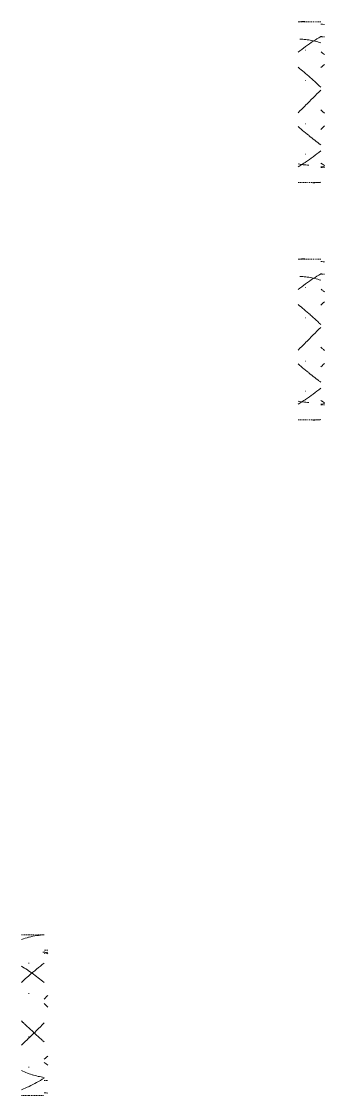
# Model space of a CAD drawing. Header units: inches. Extents: x 12491 to 15223, y 922 to 3433.
# Drawn here: x 13833.2 to 13873.3, y 1088.8 to 1230.9 of the extents above; entities that cross this region are included whole.
import ezdxf

# ---------------------------------------------------------------- set-up
doc = ezdxf.new("R2010")
doc.units = ezdxf.units.IN
doc.header["$MEASUREMENT"] = 0
doc.linetypes.add('Demolished', pattern=[0.1875, 0.125, -0.0625])
for name, color, linetype, lineweight in [('M-EQPM-2', 10, 'Demolished', 9), ('M-EQPM-3', 21, 'Demolished', 9), ('M-EQPM-4', 254, 'Demolished', 9), ('M-EQPM-5', 10, 'Continuous', 9), ('M-EQPM-6', 254, 'Continuous', 9), ('M-EQPM-7', 21, 'Continuous', 9)]:
    doc.layers.add(name, color=color, linetype=linetype, lineweight=lineweight)

# ---------------------------------------------------------------- blocks, each defined once
blk = doc.blocks.new('FP_94-DEMO _ NEW PLAN SUPERIMPOSED - 1ST FLOOR')
at = {"layer": 'M-EQPM-4'}
blk.add_line((1.49, -0.06), (1.49, 0), dxfattribs=at)
blk = doc.blocks.new('FP_95-DEMO _ NEW PLAN SUPERIMPOSED - 1ST FLOOR')
at = {"layer": 'M-EQPM-4'}
blk.add_line((-2.5, 0), (-2.5, -0.06), dxfattribs=at)
blk = doc.blocks.new('FP_96-DEMO _ NEW PLAN SUPERIMPOSED - 1ST FLOOR')
at = {"layer": 'M-EQPM-4'}
blk.add_line((11.22, -0.06), (11.22, 0), dxfattribs=at)
blk = doc.blocks.new('FP_97-DEMO _ NEW PLAN SUPERIMPOSED - 1ST FLOOR')
at = {"layer": 'M-EQPM-4'}
blk.add_line((7.22, 0), (7.22, -0.06), dxfattribs=at)
blk = doc.blocks.new('FP_98-DEMO _ NEW PLAN SUPERIMPOSED - 1ST FLOOR')
at = {"layer": 'M-EQPM-4'}
for p, q in [((-4.26, 2.5), (-4.26, 2)), ((12.99, 2), (12.99, 2.5))]:
    blk.add_line(p, q, dxfattribs=at)
at = {"layer": 'M-EQPM-6'}
for p, q in [((-3.97, 2.5), (-3.92, 2.33)), ((-3.92, 2.33), (-3.87, 2.17)), ((-3.87, 2.17), (-3.82, 2)), ((1.75, 2.5), (1.91, 2.33)), ((1.91, 2.33), (2.07, 2.17)), ((2.07, 2.17), (2.23, 2)), ((9.79, 2.5), (9.92, 2.33)), ((9.92, 2.33), (10.05, 2.17)), ((10.05, 2.17), (10.18, 2))]:
    blk.add_line(p, q, dxfattribs=at)
blk = doc.blocks.new('FP_99-DEMO _ NEW PLAN SUPERIMPOSED - 1ST FLOOR')
at = {"layer": 'M-EQPM-2'}
for p, q in [((-6.26, 2), (-6.26, 0)), ((14.99, 0), (14.99, 2)), ((-6.26, -0.06), (-6.26, -1)), ((14.99, -1), (14.99, -0.06))]:
    blk.add_line(p, q, dxfattribs=at)
at = {"layer": 'M-EQPM-4'}
for p, q in [((-6.26, 0), (-6.26, -0.06)), ((14.99, -0.06), (14.99, 0))]:
    blk.add_line(p, q, dxfattribs=at)
at = {"layer": 'M-EQPM-5'}
for p, q in [((-6.28, 2), (-6.26, 1.75)), ((-6.26, 1.75), (-6.23, 1.5)), ((-6.23, 1.5), (-6.2, 1.25)), ((-2.53, 2), (-2.33, 1.75)), ((-2.33, 1.75), (-2.13, 1.5)), ((-2.13, 1.5), (-1.93, 1.25)), ((5.39, 2), (5.64, 1.75)), ((5.64, 1.75), (5.89, 1.5)), ((5.89, 1.5), (6.14, 1.25)), ((12.69, 2), (12.84, 1.75)), ((12.84, 1.75), (12.99, 1.5)), ((12.99, 1.5), (13.14, 1.25)), ((-6.2, 1.25), (-6.16, 1)), ((-6.16, 1), (-6.12, 0.75)), ((-6.12, 0.75), (-6.07, 0.5)), ((-6.07, 0.5), (-6.01, 0.25)), ((-6.01, 0.25), (-5.95, 0)), ((-1.93, 1.25), (-1.73, 1)), ((-1.73, 1), (-1.52, 0.75)), ((-1.52, 0.75), (-1.31, 0.5)), ((-1.31, 0.5), (-1.1, 0.25)), ((-1.1, 0.25), (-0.88, 0)), ((-0.88, 0), (-0.82, -0.06)), ((6.14, 1.25), (6.39, 1)), ((6.39, 1), (6.63, 0.75)), ((6.63, 0.75), (6.88, 0.5)), ((6.88, 0.5), (7.12, 0.25)), ((7.12, 0.25), (7.36, 0)), ((13.14, 1.25), (13.28, 1)), ((13.28, 1), (13.41, 0.75)), ((13.41, 0.75), (13.54, 0.5)), ((13.54, 0.5), (13.67, 0.25)), ((13.67, 0.25), (13.79, 0)), ((-5.94, -0.06), (-5.89, -0.25)), ((-5.89, -0.25), (-5.81, -0.5)), ((-5.81, -0.5), (-5.74, -0.75)), ((-5.74, -0.75), (-5.65, -1)), ((-0.82, -0.06), (-0.66, -0.25)), ((-0.66, -0.25), (-0.44, -0.5)), ((-0.44, -0.5), (-0.21, -0.75)), ((-0.21, -0.75), (0.02, -1)), ((7.42, -0.06), (7.6, -0.25)), ((7.6, -0.25), (7.84, -0.5)), ((7.84, -0.5), (8.08, -0.75)), ((8.08, -0.75), (8.31, -1)), ((13.82, -0.06), (13.9, -0.25)), ((13.9, -0.25), (14.01, -0.5)), ((14.01, -0.5), (14.12, -0.75)), ((14.12, -0.75), (14.22, -1))]:
    blk.add_line(p, q, dxfattribs=at)
at = {"layer": 'M-EQPM-6'}
for p, q in [((-5.95, 0), (-5.94, -0.06)), ((7.36, 0), (7.42, -0.06)), ((13.79, 0), (13.82, -0.06))]:
    blk.add_line(p, q, dxfattribs=at)
blk = doc.blocks.new('FP_100-DEMO _ NEW PLAN SUPERIMPOSED - 1ST FLOOR')
at = {"layer": 'M-EQPM-5'}
for p, q in [((-3.96, 2), (-3.97, 1.82)), ((-0.29, 1.6), (-0.44, 1.4)), ((-0.12, 1.8), (-0.29, 1.6)), ((0.04, 2), (-0.12, 1.8)), ((7.54, 1.6), (7.37, 1.4)), ((7.72, 1.8), (7.54, 1.6)), ((7.9, 2), (7.75, 1.84)), ((12.53, 1.6), (12.49, 1.4)), ((12.57, 1.8), (12.53, 1.6)), ((12.6, 2), (12.57, 1.8)), ((-1.48, 0), (-1.52, -0.06)), ((-1.34, 0.2), (-1.48, 0)), ((-1.2, 0.4), (-1.34, 0.2)), ((-1.05, 0.6), (-1.2, 0.4)), ((-0.91, 0.8), (-1.05, 0.6)), ((-0.76, 1), (-0.91, 0.8)), ((-0.6, 1.2), (-0.76, 1)), ((-0.44, 1.4), (-0.6, 1.2)), ((6.07, 0), (6.01, -0.06)), ((6.26, 0.2), (6.07, 0)), ((6.45, 0.4), (6.26, 0.2)), ((6.62, 0.58), (6.45, 0.4)), ((6.82, 0.8), (6.63, 0.6)), ((7, 1), (6.82, 0.8)), ((7.18, 1.2), (7, 1)), ((7.37, 1.4), (7.18, 1.2)), ((12.1, 0), (12.07, -0.06)), ((12.17, 0.2), (12.1, 0)), ((12.23, 0.4), (12.17, 0.2)), ((12.29, 0.6), (12.24, 0.44)), ((12.35, 0.8), (12.29, 0.6)), ((12.4, 1), (12.35, 0.8)), ((12.45, 1.2), (12.4, 1)), ((12.49, 1.4), (12.45, 1.2)), ((-2.01, -0.8), (-2.13, -1)), ((-1.88, -0.6), (-2.01, -0.8)), ((-1.75, -0.4), (-1.88, -0.6)), ((-1.62, -0.2), (-1.75, -0.4)), ((-1.52, -0.06), (-1.62, -0.2)), ((5.31, -0.8), (5.12, -1)), ((5.47, -0.63), (5.32, -0.79)), ((5.69, -0.4), (5.5, -0.6)), ((5.88, -0.2), (5.69, -0.4)), ((6.01, -0.06), (5.88, -0.2)), ((11.78, -0.8), (11.69, -1)), ((11.86, -0.6), (11.78, -0.8)), ((11.94, -0.4), (11.86, -0.6)), ((12.02, -0.2), (11.94, -0.4)), ((12.07, -0.06), (12.02, -0.2))]:
    blk.add_line(p, q, dxfattribs=at)
blk = doc.blocks.new('FP_101-DEMO _ NEW PLAN SUPERIMPOSED - 1ST FLOOR')
at = {"layer": 'M-EQPM-5'}
for p, q in [((-3.89, 2.25), (-4.02, 2.02)), ((-3.74, 2.5), (-3.89, 2.25)), ((3.06, 2.25), (2.82, 2)), ((3.3, 2.5), (3.06, 2.25)), ((10.79, 2.25), (10.6, 2)), ((10.98, 2.5), (10.79, 2.25))]:
    blk.add_line(p, q, dxfattribs=at)
at = {"layer": 'M-EQPM-6'}
for p, q in [((14.64, 2.25), (14.61, 2)), ((14.66, 2.5), (14.64, 2.25))]:
    blk.add_line(p, q, dxfattribs=at)
blk = doc.blocks.new('_Commerical Front Washer - MFR35-V93-DEMO _ NEW PLAN SUPERIMPOSED - 1ST FLOOR')
at = {"layer": 'M-EQPM-2'}
blk.add_blockref('FP_99-DEMO _ NEW PLAN SUPERIMPOSED - 1ST FLOOR', (1100.9, 0), dxfattribs=at)
at = {"layer": 'M-EQPM-4'}
for name in ['FP_98-DEMO _ NEW PLAN SUPERIMPOSED - 1ST FLOOR', 'FP_95-DEMO _ NEW PLAN SUPERIMPOSED - 1ST FLOOR', 'FP_94-DEMO _ NEW PLAN SUPERIMPOSED - 1ST FLOOR', 'FP_97-DEMO _ NEW PLAN SUPERIMPOSED - 1ST FLOOR', 'FP_96-DEMO _ NEW PLAN SUPERIMPOSED - 1ST FLOOR']:
    blk.add_blockref(name, (1100.9, 0), dxfattribs=at)
at = {"layer": 'M-EQPM-5'}
blk.add_blockref('FP_100-DEMO _ NEW PLAN SUPERIMPOSED - 1ST FLOOR', (1100.9, 0), dxfattribs=at)
at = {"layer": 'M-EQPM-6'}
blk.add_blockref('FP_101-DEMO _ NEW PLAN SUPERIMPOSED - 1ST FLOOR', (1100.9, 0), dxfattribs=at)
blk = doc.blocks.new('FP_113-DEMO _ NEW PLAN SUPERIMPOSED - 1ST FLOOR')
at = {"layer": 'M-EQPM-4'}
blk.add_line((1.49, -0.06), (1.49, 0), dxfattribs=at)
blk = doc.blocks.new('FP_114-DEMO _ NEW PLAN SUPERIMPOSED - 1ST FLOOR')
at = {"layer": 'M-EQPM-4'}
blk.add_line((-2.5, 0), (-2.5, -0.06), dxfattribs=at)
blk = doc.blocks.new('FP_115-DEMO _ NEW PLAN SUPERIMPOSED - 1ST FLOOR')
at = {"layer": 'M-EQPM-4'}
blk.add_line((11.22, -0.06), (11.22, 0), dxfattribs=at)
blk = doc.blocks.new('FP_116-DEMO _ NEW PLAN SUPERIMPOSED - 1ST FLOOR')
at = {"layer": 'M-EQPM-4'}
blk.add_line((7.22, 0), (7.22, -0.06), dxfattribs=at)
blk = doc.blocks.new('FP_117-DEMO _ NEW PLAN SUPERIMPOSED - 1ST FLOOR')
at = {"layer": 'M-EQPM-4'}
for p, q in [((-4.26, 2.5), (-4.26, 2)), ((12.99, 2), (12.99, 2.5))]:
    blk.add_line(p, q, dxfattribs=at)
at = {"layer": 'M-EQPM-6'}
for p, q in [((-4.31, 2.15), (-4.3, 2)), ((-0.61, 2.5), (-0.48, 2.33)), ((-0.48, 2.33), (-0.34, 2.17)), ((-0.34, 2.17), (-0.19, 2)), ((7.52, 2.5), (7.67, 2.33)), ((7.67, 2.33), (7.83, 2.17)), ((7.83, 2.17), (7.98, 2)), ((12.83, 2.5), (12.86, 2.33)), ((12.86, 2.33), (12.9, 2.17)), ((12.9, 2.17), (12.92, 2))]:
    blk.add_line(p, q, dxfattribs=at)
blk = doc.blocks.new('FP_118-DEMO _ NEW PLAN SUPERIMPOSED - 1ST FLOOR')
at = {"layer": 'M-EQPM-2'}
for p, q in [((-6.26, 2), (-6.26, 0)), ((14.99, 0), (14.99, 2)), ((-6.26, -0.06), (-6.26, -1)), ((14.99, -1), (14.99, -0.06))]:
    blk.add_line(p, q, dxfattribs=at)
at = {"layer": 'M-EQPM-4'}
for p, q in [((-6.26, 0), (-6.26, -0.06)), ((14.99, -0.06), (14.99, 0))]:
    blk.add_line(p, q, dxfattribs=at)
at = {"layer": 'M-EQPM-5'}
for p, q in [((-4.31, 2), (-4.16, 1.75)), ((-4.16, 1.75), (-4, 1.5)), ((-4, 1.5), (-3.85, 1.25)), ((2.77, 2), (3.02, 1.75)), ((3.02, 1.75), (3.27, 1.5)), ((3.27, 1.5), (3.52, 1.25)), ((10.81, 2), (11.01, 1.75)), ((11.01, 1.75), (11.2, 1.5)), ((11.2, 1.5), (11.39, 1.25)), ((14.95, 2), (14.98, 1.74)), ((14.98, 1.74), (15, 1.48)), ((15, 1.48), (15.02, 1.22)), ((-3.85, 1.25), (-3.68, 1)), ((-3.68, 1), (-3.52, 0.75)), ((-3.52, 0.75), (-3.34, 0.5)), ((-3.34, 0.5), (-3.17, 0.25)), ((-3.17, 0.25), (-2.99, 0)), ((3.52, 1.25), (3.77, 1)), ((3.77, 1), (4.02, 0.75)), ((4.02, 0.75), (4.27, 0.5)), ((4.27, 0.5), (4.52, 0.25)), ((4.52, 0.25), (4.77, 0)), ((4.77, 0), (4.84, -0.06)), ((11.39, 1.25), (11.58, 1)), ((11.58, 1), (11.76, 0.75)), ((11.76, 0.75), (11.94, 0.5)), ((11.94, 0.5), (12.12, 0.25)), ((12.12, 0.25), (12.29, 0)), ((15.02, 1.22), (15.03, 0.95)), ((-2.94, -0.06), (-2.81, -0.25)), ((-2.81, -0.25), (-2.62, -0.5)), ((-2.62, -0.5), (-2.43, -0.75)), ((-2.43, -0.75), (-2.23, -1)), ((4.84, -0.06), (5.02, -0.25)), ((5.02, -0.25), (5.27, -0.5)), ((5.27, -0.5), (5.52, -0.75)), ((5.52, -0.75), (5.77, -1)), ((12.33, -0.06), (12.45, -0.25)), ((12.45, -0.25), (12.61, -0.5)), ((12.61, -0.5), (12.77, -0.75)), ((12.77, -0.75), (12.92, -1))]:
    blk.add_line(p, q, dxfattribs=at)
at = {"layer": 'M-EQPM-6'}
for p, q in [((-2.99, 0), (-2.94, -0.06)), ((12.29, 0), (12.33, -0.06))]:
    blk.add_line(p, q, dxfattribs=at)
at = {"layer": 'M-EQPM-7'}
for p, q in [((-6.31, -0.1), (-6.3, -0.32)), ((-6.3, -0.32), (-6.29, -0.55)), ((-6.29, -0.55), (-6.27, -0.77)), ((-6.27, -0.77), (-6.26, -0.83)), ((-6.26, -0.87), (-6.25, -1))]:
    blk.add_line(p, q, dxfattribs=at)
blk = doc.blocks.new('FP_119-DEMO _ NEW PLAN SUPERIMPOSED - 1ST FLOOR')
at = {"layer": 'M-EQPM-5'}
for p, q in [((-3.6, 1.6), (-3.65, 1.4)), ((-3.55, 1.76), (-3.6, 1.6)), ((-3.48, 2), (-3.54, 1.8)), ((2, 1.6), (1.82, 1.4)), ((2.15, 1.76), (2, 1.6)), ((2.38, 2), (2.19, 1.8)), ((9.71, 1.6), (9.56, 1.4)), ((9.82, 1.75), (9.71, 1.6)), ((10, 2), (9.87, 1.82)), ((-3.89, 0.21), (-3.92, 0.01)), ((-3.92, 0), (-3.92, -0.06)), ((-3.86, 0.41), (-3.89, 0.21)), ((-3.83, 0.6), (-3.86, 0.41)), ((-3.79, 0.8), (-3.83, 0.6)), ((-3.75, 1), (-3.79, 0.8)), ((-3.7, 1.2), (-3.75, 1)), ((-3.65, 1.4), (-3.7, 1.2)), ((0.57, 0), (0.52, -0.06)), ((0.74, 0.2), (0.57, 0)), ((0.92, 0.4), (0.74, 0.2)), ((1.08, 0.58), (0.92, 0.4)), ((1.27, 0.8), (1.1, 0.6)), ((1.45, 1), (1.27, 0.8)), ((1.64, 1.2), (1.45, 1)), ((1.82, 1.4), (1.64, 1.2)), ((8.44, 0), (8.39, -0.06)), ((8.61, 0.2), (8.44, 0)), ((8.7, 0.32), (8.61, 0.2)), ((8.75, 0.37), (8.7, 0.32)), ((8.93, 0.6), (8.77, 0.4)), ((9.09, 0.8), (8.93, 0.6)), ((9.25, 1), (9.09, 0.8)), ((9.41, 1.2), (9.25, 1)), ((9.56, 1.4), (9.41, 1.2)), ((12.67, 0), (12.66, -0.06)), ((12.68, 0.24), (12.67, 0.03)), ((12.69, 0.44), (12.68, 0.24)), ((-3.96, -0.59), (-3.97, -0.79)), ((-3.95, -0.43), (-3.96, -0.59)), ((-3.94, -0.19), (-3.95, -0.39)), ((-3.92, -0.06), (-3.94, -0.19)), ((-0.1, -0.8), (-0.26, -1)), ((0.06, -0.6), (-0.1, -0.8)), ((0.23, -0.4), (0.06, -0.6)), ((0.4, -0.2), (0.23, -0.4)), ((0.52, -0.06), (0.4, -0.2)), ((7.75, -0.8), (7.57, -1)), ((7.92, -0.6), (7.75, -0.8)), ((8.1, -0.4), (7.92, -0.6)), ((8.27, -0.2), (8.1, -0.4)), ((8.39, -0.06), (8.27, -0.2)), ((12.57, -0.79), (12.54, -1)), ((12.61, -0.59), (12.57, -0.79)), ((12.63, -0.38), (12.61, -0.59)), ((12.65, -0.17), (12.63, -0.35)), ((12.66, -0.06), (12.65, -0.17))]:
    blk.add_line(p, q, dxfattribs=at)
blk = doc.blocks.new('FP_120-DEMO _ NEW PLAN SUPERIMPOSED - 1ST FLOOR')
at = {"layer": 'M-EQPM-5'}
for p, q in [((-5.9, 2.5), (-5.92, 2.3)), ((-2.12, 2.25), (-2.28, 2.04)), ((-1.93, 2.5), (-2.09, 2.3)), ((5.6, 2.25), (5.36, 2)), ((5.84, 2.5), (5.64, 2.3)), ((12.52, 2.16), (12.42, 2)), ((12.57, 2.25), (12.53, 2.18)), ((12.72, 2.5), (12.57, 2.25))]:
    blk.add_line(p, q, dxfattribs=at)
at = {"layer": 'M-EQPM-6'}
blk.add_line((-5.93, 2.25), (-5.95, 2), dxfattribs=at)
blk = doc.blocks.new('_Commerical Front Washer - T-400-879405-DEMO _ NEW PLAN SUPERIMPOSED - 1ST FLOOR')
at = {"layer": 'M-EQPM-2'}
blk.add_blockref('FP_118-DEMO _ NEW PLAN SUPERIMPOSED - 1ST FLOOR', (1100.9, 0), dxfattribs=at)
at = {"layer": 'M-EQPM-4'}
for name in ['FP_117-DEMO _ NEW PLAN SUPERIMPOSED - 1ST FLOOR', 'FP_114-DEMO _ NEW PLAN SUPERIMPOSED - 1ST FLOOR', 'FP_113-DEMO _ NEW PLAN SUPERIMPOSED - 1ST FLOOR', 'FP_116-DEMO _ NEW PLAN SUPERIMPOSED - 1ST FLOOR', 'FP_115-DEMO _ NEW PLAN SUPERIMPOSED - 1ST FLOOR']:
    blk.add_blockref(name, (1100.9, 0), dxfattribs=at)
at = {"layer": 'M-EQPM-5'}
blk.add_blockref('FP_119-DEMO _ NEW PLAN SUPERIMPOSED - 1ST FLOOR', (1100.9, 0), dxfattribs=at)
at = {"layer": 'M-EQPM-6'}
blk.add_blockref('FP_120-DEMO _ NEW PLAN SUPERIMPOSED - 1ST FLOOR', (1100.9, 0), dxfattribs=at)
blk = doc.blocks.new('FP_122-DEMO _ NEW PLAN SUPERIMPOSED - 1ST FLOOR')
at = {"layer": 'M-EQPM-4'}
blk.add_line((1.49, -0.06), (1.49, 0), dxfattribs=at)
blk = doc.blocks.new('FP_123-DEMO _ NEW PLAN SUPERIMPOSED - 1ST FLOOR')
at = {"layer": 'M-EQPM-4'}
blk.add_line((-2.5, 0), (-2.5, -0.06), dxfattribs=at)
blk = doc.blocks.new('FP_124-DEMO _ NEW PLAN SUPERIMPOSED - 1ST FLOOR')
at = {"layer": 'M-EQPM-4'}
blk.add_line((11.22, -0.06), (11.22, 0), dxfattribs=at)
blk = doc.blocks.new('FP_125-DEMO _ NEW PLAN SUPERIMPOSED - 1ST FLOOR')
at = {"layer": 'M-EQPM-4'}
blk.add_line((7.22, 0), (7.22, -0.06), dxfattribs=at)
blk = doc.blocks.new('FP_126-DEMO _ NEW PLAN SUPERIMPOSED - 1ST FLOOR')
at = {"layer": 'M-EQPM-2'}
blk.add_line((-4.26, 2.5), (-4.26, 2), dxfattribs=at)
at = {"layer": 'M-EQPM-4'}
blk.add_line((12.99, 2), (12.99, 2.5), dxfattribs=at)
at = {"layer": 'M-EQPM-5'}
blk.add_line((-4.31, 2.14), (-4.3, 2), dxfattribs=at)
at = {"layer": 'M-EQPM-6'}
for p, q in [((-0.62, 2.5), (-0.48, 2.33)), ((-0.48, 2.33), (-0.34, 2.17)), ((-0.34, 2.17), (-0.2, 2)), ((7.51, 2.5), (7.67, 2.33)), ((7.67, 2.33), (7.82, 2.17)), ((7.82, 2.17), (7.98, 2)), ((12.83, 2.5), (12.86, 2.33)), ((12.86, 2.33), (12.9, 2.17)), ((12.9, 2.17), (12.92, 2))]:
    blk.add_line(p, q, dxfattribs=at)
blk = doc.blocks.new('FP_127-DEMO _ NEW PLAN SUPERIMPOSED - 1ST FLOOR')
at = {"layer": 'M-EQPM-2'}
for p, q in [((-6.26, 2), (-6.26, 0)), ((14.99, 0), (14.99, 2)), ((-6.26, 0), (-6.26, -0.06)), ((14.99, -1), (14.99, -0.06))]:
    blk.add_line(p, q, dxfattribs=at)
at = {"layer": 'M-EQPM-3'}
blk.add_line((-6.26, -0.06), (-6.26, -1), dxfattribs=at)
at = {"layer": 'M-EQPM-4'}
blk.add_line((14.99, -0.06), (14.99, 0), dxfattribs=at)
at = {"layer": 'M-EQPM-5'}
for p, q in [((-4.31, 2), (-4.16, 1.75)), ((-4.16, 1.75), (-4.01, 1.5)), ((-4.01, 1.5), (-3.85, 1.25)), ((2.77, 2), (3.02, 1.75)), ((3.02, 1.75), (3.27, 1.5)), ((3.27, 1.5), (3.52, 1.25)), ((10.81, 2), (11.01, 1.75)), ((11.01, 1.75), (11.2, 1.5)), ((11.2, 1.5), (11.39, 1.25)), ((14.95, 2), (14.97, 1.76)), ((14.98, 1.74), (15, 1.48)), ((15, 1.48), (15.02, 1.21)), ((-3.85, 1.25), (-3.69, 1)), ((-3.69, 1), (-3.52, 0.75)), ((-3.52, 0.75), (-3.35, 0.5)), ((-3.35, 0.5), (-3.17, 0.25)), ((-3.17, 0.25), (-2.99, 0)), ((3.52, 1.25), (3.77, 1)), ((3.77, 1), (4.02, 0.75)), ((4.02, 0.75), (4.27, 0.5)), ((4.27, 0.5), (4.52, 0.25)), ((4.52, 0.25), (4.77, 0)), ((4.77, 0), (4.83, -0.06)), ((11.39, 1.25), (11.58, 1)), ((11.58, 1), (11.76, 0.75)), ((11.76, 0.75), (11.94, 0.5)), ((11.94, 0.5), (12.11, 0.25)), ((12.11, 0.25), (12.28, 0)), ((15.02, 1.21), (15.03, 0.95)), ((-2.95, -0.06), (-2.81, -0.25)), ((-2.81, -0.25), (-2.62, -0.5)), ((-2.62, -0.5), (-2.43, -0.75)), ((-2.43, -0.75), (-2.23, -1)), ((4.83, -0.06), (5.02, -0.25)), ((5.02, -0.25), (5.27, -0.5)), ((5.27, -0.5), (5.52, -0.75)), ((5.52, -0.75), (5.77, -1)), ((12.33, -0.06), (12.45, -0.25)), ((12.45, -0.25), (12.61, -0.5)), ((12.61, -0.5), (12.77, -0.75)), ((12.77, -0.75), (12.92, -1))]:
    blk.add_line(p, q, dxfattribs=at)
at = {"layer": 'M-EQPM-6'}
for p, q in [((-2.99, 0), (-2.95, -0.06)), ((12.28, 0), (12.33, -0.06))]:
    blk.add_line(p, q, dxfattribs=at)
at = {"layer": 'M-EQPM-7'}
for p, q in [((-6.31, -0.1), (-6.3, -0.32)), ((-6.3, -0.32), (-6.29, -0.55)), ((-6.29, -0.55), (-6.27, -0.77)), ((-6.27, -0.77), (-6.26, -0.83)), ((-6.26, -0.87), (-6.25, -1))]:
    blk.add_line(p, q, dxfattribs=at)
blk = doc.blocks.new('FP_128-DEMO _ NEW PLAN SUPERIMPOSED - 1ST FLOOR')
at = {"layer": 'M-EQPM-5'}
for p, q in [((-3.6, 1.6), (-3.65, 1.4)), ((-3.54, 1.8), (-3.6, 1.6)), ((-3.47, 2), (-3.54, 1.8)), ((2.01, 1.6), (1.82, 1.4)), ((2.19, 1.8), (2.01, 1.6)), ((2.38, 2), (2.19, 1.8)), ((9.71, 1.6), (9.56, 1.4)), ((9.86, 1.8), (9.71, 1.6)), ((10, 2), (9.86, 1.8)), ((-3.89, 0.2), (-3.92, 0.01)), ((-3.92, 0), (-3.92, -0.06)), ((-3.86, 0.4), (-3.89, 0.2)), ((-3.83, 0.6), (-3.86, 0.4)), ((-3.79, 0.8), (-3.83, 0.6)), ((-3.75, 1), (-3.79, 0.8)), ((-3.7, 1.2), (-3.75, 1)), ((-3.65, 1.4), (-3.7, 1.2)), ((0.57, 0), (0.52, -0.06)), ((0.75, 0.2), (0.57, 0)), ((0.92, 0.4), (0.75, 0.2)), ((1.08, 0.58), (0.92, 0.4)), ((1.28, 0.8), (1.1, 0.6)), ((1.46, 1), (1.28, 0.8)), ((1.64, 1.2), (1.46, 1)), ((1.82, 1.4), (1.64, 1.2)), ((8.44, 0), (8.39, -0.06)), ((8.61, 0.2), (8.44, 0)), ((8.75, 0.37), (8.61, 0.2)), ((8.94, 0.6), (8.77, 0.4)), ((9.1, 0.8), (8.94, 0.6)), ((9.25, 1), (9.1, 0.8)), ((9.41, 1.2), (9.25, 1)), ((9.56, 1.4), (9.41, 1.2)), ((12.67, 0), (12.66, -0.06)), ((12.68, 0.24), (12.67, 0.03)), ((12.69, 0.44), (12.68, 0.24)), ((-3.96, -0.59), (-3.97, -0.79)), ((-3.95, -0.43), (-3.96, -0.59)), ((-3.94, -0.19), (-3.95, -0.39)), ((-3.92, -0.06), (-3.94, -0.19)), ((-0.1, -0.8), (-0.26, -1)), ((0.07, -0.6), (-0.1, -0.8)), ((0.23, -0.4), (0.07, -0.6)), ((0.4, -0.2), (0.23, -0.4)), ((0.52, -0.06), (0.4, -0.2)), ((7.75, -0.8), (7.57, -1)), ((7.93, -0.6), (7.75, -0.8)), ((8.1, -0.4), (7.93, -0.6)), ((8.27, -0.2), (8.1, -0.4)), ((8.39, -0.06), (8.27, -0.2)), ((12.58, -0.79), (12.54, -1)), ((12.61, -0.59), (12.58, -0.79)), ((12.63, -0.38), (12.61, -0.59)), ((12.65, -0.18), (12.64, -0.35)), ((12.66, -0.06), (12.65, -0.18))]:
    blk.add_line(p, q, dxfattribs=at)
blk = doc.blocks.new('FP_129-DEMO _ NEW PLAN SUPERIMPOSED - 1ST FLOOR')
at = {"layer": 'M-EQPM-5'}
for p, q in [((-5.93, 2.25), (-5.95, 2)), ((-5.9, 2.5), (-5.93, 2.25)), ((-2.12, 2.25), (-2.28, 2.04)), ((-1.93, 2.5), (-2.12, 2.25)), ((5.6, 2.25), (5.36, 2)), ((5.84, 2.5), (5.6, 2.25)), ((12.57, 2.25), (12.42, 2)), ((12.72, 2.5), (12.57, 2.25))]:
    blk.add_line(p, q, dxfattribs=at)
blk = doc.blocks.new('_Commerical Front Washer - T-400-V121-DEMO _ NEW PLAN SUPERIMPOSED - 1ST FLOOR')
at = {"layer": 'M-EQPM-2'}
blk.add_blockref('FP_127-DEMO _ NEW PLAN SUPERIMPOSED - 1ST FLOOR', (1100.9, 0), dxfattribs=at)
at = {"layer": 'M-EQPM-4'}
for name in ['FP_126-DEMO _ NEW PLAN SUPERIMPOSED - 1ST FLOOR', 'FP_123-DEMO _ NEW PLAN SUPERIMPOSED - 1ST FLOOR', 'FP_122-DEMO _ NEW PLAN SUPERIMPOSED - 1ST FLOOR', 'FP_125-DEMO _ NEW PLAN SUPERIMPOSED - 1ST FLOOR', 'FP_124-DEMO _ NEW PLAN SUPERIMPOSED - 1ST FLOOR']:
    blk.add_blockref(name, (1100.9, 0), dxfattribs=at)
at = {"layer": 'M-EQPM-5'}
for name in ['FP_129-DEMO _ NEW PLAN SUPERIMPOSED - 1ST FLOOR', 'FP_128-DEMO _ NEW PLAN SUPERIMPOSED - 1ST FLOOR']:
    blk.add_blockref(name, (1100.9, 0), dxfattribs=at)

msp = doc.modelspace()

# ---------------------------------------------------------------- block references
at = {"layer": 'M-EQPM-2', "rotation": 270.0000000000001}
for name, p in [('_Commerical Front Washer - T-400-V121-DEMO _ NEW PLAN SUPERIMPOSED - 1ST FLOOR', (13870.774, 2325.471)), ('_Commerical Front Washer - T-400-879405-DEMO _ NEW PLAN SUPERIMPOSED - 1ST FLOOR', (13870.774, 2294.084)), ('_Commerical Front Washer - MFR35-V93-DEMO _ NEW PLAN SUPERIMPOSED - 1ST FLOOR', (13834.164, 2204.716))]:
    msp.add_blockref(name, p, dxfattribs=at)

doc.saveas('drawing.dxf')
